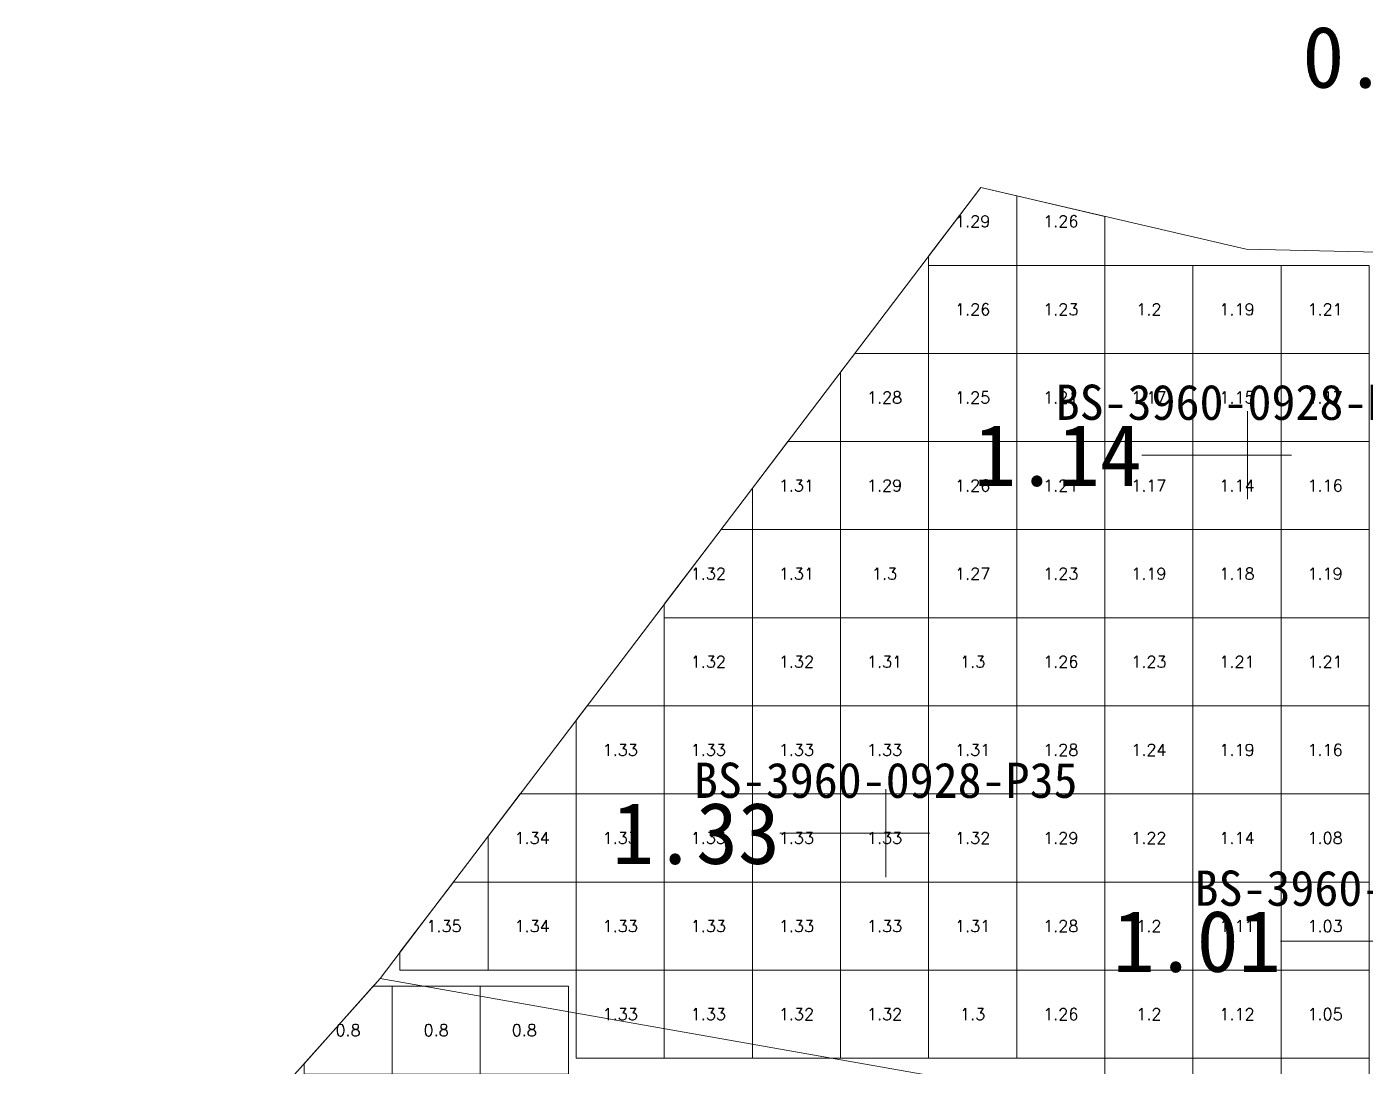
# Model space of a CAD drawing. Header units: inches. Extents: x 469907.8 to 469995.3, y 4349678 to 4349775.1.
# Drawn here: x 469933.29 to 469948.48, y 4349719.04 to 4349730.84 of the extents above; entities that cross this region are included whole.
import ezdxf
from ezdxf.enums import TextEntityAlignment as Align

# ---------------------------------------------------------------- set-up
doc = ezdxf.new("R2010")
doc.units = ezdxf.units.IN
doc.header["$MEASUREMENT"] = 0
for name, color, linetype, lineweight in [('点', 7, 'Continuous', 0), ('爆区方格网', 7, 'Continuous', 0), ('线条', 7, 'Continuous', 0), ('钻孔', 7, 'Continuous', 0)]:
    doc.layers.add(name, color=color, linetype=linetype, lineweight=lineweight)
doc.styles.add('3dmine_textStyle_1', font='txt.shx', dxfattribs={"height": 1, "bigfont": 'gbcbig.shx'})
doc.styles.add('3dmine_textStyle_2', font='', dxfattribs={"height": 1})
doc.styles.get('3dmine_textStyle_2').set_extended_font_data('SimSun-ExtB')

msp = doc.modelspace()

# ---------------------------------------------------------------- hatches: boundary and pattern name
at = {"layer": '钻孔', "linetype": 'Continuous', "lineweight": 0, "true_color": 0x0000ff, "extrusion": (0, 1, 0)}
for points in [[(-469948.142, 3950.316), (-469947.142, 3950.316), (-469947.142, 3962.316), (-469948.142, 3962.316)], [(-469944.036, 3949.527), (-469943.036, 3949.527), (-469943.036, 3962.527), (-469944.036, 3962.527)]]:
    msp.add_hatch(color=5, dxfattribs=at).paths.add_polyline_path(points, flags=0)

# ---------------------------------------------------------------- linework, layer by layer
at = {"color": 5, "linetype": 'Continuous', "lineweight": 0, "true_color": 0x0000ff, "elevation": 3955.86}
msp.add_lwpolyline([(469949.95, 4349717.992), (469950.845, 4349719.806), (469953.891, 4349722.129), (469956.445, 4349722.057), (469961.391, 4349721.487), (469964.526, 4349721.744), (469965.712, 4349724.137), (469962.689, 4349725.609), (469959.592, 4349726.619), (469957.402, 4349726.644), (469954.584, 4349724.279), (469949.263, 4349722.744), (469948.981, 4349725.154), (469949.457, 4349728.261), (469947.128, 4349728.315), (469944.115, 4349729.015), (469937.297, 4349720.036), (469944.819, 4349718.71), (469949.95, 4349717.992), (469949.95, 4349717.992)], dxfattribs=at)
at = {"color": 4, "linetype": 'Continuous', "lineweight": 0, "true_color": 0x00ffff, "elevation": 3955.86}
msp.add_lwpolyline([(469949.95, 4349717.992), (469944.819, 4349718.71), (469937.297, 4349720.036), (469933.287, 4349715.542), (469935.421, 4349715.171), (469940.333, 4349714.551), (469942.841, 4349711.96), (469942.57, 4349710.886), (469942.765, 4349708.744), (469945.608, 4349708.656), (469947.703, 4349710.328), (469951.224, 4349713.007)], dxfattribs=at)
at = {"layer": '点', "color": 138, "linetype": 'Continuous', "lineweight": 0, "true_color": 0x004c4c}
for points, elevation in [([(469947.142, 4349725.478), (469947.142, 4349726.478)], 3962.316), ([(469947.642, 4349725.978), (469946.642, 4349725.978)], 3962.316), ([(469943.036, 4349721.187), (469943.036, 4349722.187)], 3962.527), ([(469943.536, 4349721.687), (469942.536, 4349721.687)], 3962.527), ([(469949.218, 4349720.462), (469948.218, 4349720.462)], 3962.595)]:
    msp.add_lwpolyline(points, dxfattribs=dict(at, elevation=elevation))
at = {"layer": '爆区方格网', "color": 5, "linetype": 'Continuous', "lineweight": 0, "true_color": 0x0000ff, "elevation": 3962.595}
for points in [[(469944.523, 4349728.92), (469944.523, 4349728.132), (469943.523, 4349728.132), (469943.523, 4349728.235), (469944.115, 4349729.015), (469944.523, 4349728.92)], [(469945.523, 4349728.688), (469945.523, 4349728.132), (469944.523, 4349728.132), (469944.523, 4349728.92), (469945.523, 4349728.688)], [(469944.523, 4349727.132), (469943.523, 4349727.132), (469943.523, 4349728.132), (469944.523, 4349728.132), (469944.523, 4349727.132)], [(469945.523, 4349727.132), (469944.523, 4349727.132), (469944.523, 4349728.132), (469945.523, 4349728.132), (469945.523, 4349727.132)], [(469946.523, 4349727.132), (469945.523, 4349727.132), (469945.523, 4349728.132), (469946.523, 4349728.132), (469946.523, 4349727.132)], [(469947.523, 4349727.132), (469946.523, 4349727.132), (469946.523, 4349728.132), (469947.523, 4349728.132), (469947.523, 4349727.132)], [(469948.523, 4349727.132), (469947.523, 4349727.132), (469947.523, 4349728.132), (469948.523, 4349728.132), (469948.523, 4349727.132)], [(469943.523, 4349726.132), (469942.523, 4349726.132), (469942.523, 4349726.919), (469942.685, 4349727.132), (469943.523, 4349727.132), (469943.523, 4349726.132)], [(469944.523, 4349726.132), (469943.523, 4349726.132), (469943.523, 4349727.132), (469944.523, 4349727.132), (469944.523, 4349726.132)], [(469945.523, 4349726.132), (469944.523, 4349726.132), (469944.523, 4349727.132), (469945.523, 4349727.132), (469945.523, 4349726.132)], [(469946.523, 4349726.132), (469945.523, 4349726.132), (469945.523, 4349727.132), (469946.523, 4349727.132), (469946.523, 4349726.132)], [(469947.523, 4349726.132), (469946.523, 4349726.132), (469946.523, 4349727.132), (469947.523, 4349727.132), (469947.523, 4349726.132)], [(469948.523, 4349726.132), (469947.523, 4349726.132), (469947.523, 4349727.132), (469948.523, 4349727.132), (469948.523, 4349726.132)], [(469942.523, 4349725.132), (469941.523, 4349725.132), (469941.523, 4349725.602), (469941.926, 4349726.132), (469942.523, 4349726.132), (469942.523, 4349725.132)], [(469943.523, 4349725.132), (469942.523, 4349725.132), (469942.523, 4349726.132), (469943.523, 4349726.132), (469943.523, 4349725.132)], [(469944.523, 4349725.132), (469943.523, 4349725.132), (469943.523, 4349726.132), (469944.523, 4349726.132), (469944.523, 4349725.132)], [(469945.523, 4349725.132), (469944.523, 4349725.132), (469944.523, 4349726.132), (469945.523, 4349726.132), (469945.523, 4349725.132)], [(469946.523, 4349725.132), (469945.523, 4349725.132), (469945.523, 4349726.132), (469946.523, 4349726.132), (469946.523, 4349725.132)], [(469947.523, 4349725.132), (469946.523, 4349725.132), (469946.523, 4349726.132), (469947.523, 4349726.132), (469947.523, 4349725.132)], [(469948.523, 4349725.132), (469947.523, 4349725.132), (469947.523, 4349726.132), (469948.523, 4349726.132), (469948.523, 4349725.132)], [(469941.523, 4349724.132), (469940.523, 4349724.132), (469940.523, 4349724.285), (469941.167, 4349725.132), (469941.523, 4349725.132), (469941.523, 4349724.132)], [(469942.523, 4349724.132), (469941.523, 4349724.132), (469941.523, 4349725.132), (469942.523, 4349725.132), (469942.523, 4349724.132)], [(469943.523, 4349724.132), (469942.523, 4349724.132), (469942.523, 4349725.132), (469943.523, 4349725.132), (469943.523, 4349724.132)], [(469944.523, 4349724.132), (469943.523, 4349724.132), (469943.523, 4349725.132), (469944.523, 4349725.132), (469944.523, 4349724.132)], [(469945.523, 4349724.132), (469944.523, 4349724.132), (469944.523, 4349725.132), (469945.523, 4349725.132), (469945.523, 4349724.132)], [(469946.523, 4349724.132), (469945.523, 4349724.132), (469945.523, 4349725.132), (469946.523, 4349725.132), (469946.523, 4349724.132)], [(469947.523, 4349724.132), (469946.523, 4349724.132), (469946.523, 4349725.132), (469947.523, 4349725.132), (469947.523, 4349724.132)], [(469948.523, 4349724.132), (469947.523, 4349724.132), (469947.523, 4349725.132), (469948.523, 4349725.132), (469948.523, 4349724.132)], [(469941.523, 4349723.132), (469940.523, 4349723.132), (469940.523, 4349724.132), (469941.523, 4349724.132), (469941.523, 4349723.132)], [(469942.523, 4349723.132), (469941.523, 4349723.132), (469941.523, 4349724.132), (469942.523, 4349724.132), (469942.523, 4349723.132)], [(469943.523, 4349723.132), (469942.523, 4349723.132), (469942.523, 4349724.132), (469943.523, 4349724.132), (469943.523, 4349723.132)], [(469944.523, 4349723.132), (469943.523, 4349723.132), (469943.523, 4349724.132), (469944.523, 4349724.132), (469944.523, 4349723.132)], [(469945.523, 4349723.132), (469944.523, 4349723.132), (469944.523, 4349724.132), (469945.523, 4349724.132), (469945.523, 4349723.132)], [(469946.523, 4349723.132), (469945.523, 4349723.132), (469945.523, 4349724.132), (469946.523, 4349724.132), (469946.523, 4349723.132)], [(469947.523, 4349723.132), (469946.523, 4349723.132), (469946.523, 4349724.132), (469947.523, 4349724.132), (469947.523, 4349723.132)], [(469948.523, 4349723.132), (469947.523, 4349723.132), (469947.523, 4349724.132), (469948.523, 4349724.132), (469948.523, 4349723.132)], [(469940.523, 4349722.132), (469939.523, 4349722.132), (469939.523, 4349722.968), (469939.648, 4349723.132), (469940.523, 4349723.132), (469940.523, 4349722.132)], [(469941.523, 4349722.132), (469940.523, 4349722.132), (469940.523, 4349723.132), (469941.523, 4349723.132), (469941.523, 4349722.132)], [(469942.523, 4349722.132), (469941.523, 4349722.132), (469941.523, 4349723.132), (469942.523, 4349723.132), (469942.523, 4349722.132)], [(469943.523, 4349722.132), (469942.523, 4349722.132), (469942.523, 4349723.132), (469943.523, 4349723.132), (469943.523, 4349722.132)], [(469944.523, 4349722.132), (469943.523, 4349722.132), (469943.523, 4349723.132), (469944.523, 4349723.132), (469944.523, 4349722.132)], [(469945.523, 4349722.132), (469944.523, 4349722.132), (469944.523, 4349723.132), (469945.523, 4349723.132), (469945.523, 4349722.132)], [(469946.523, 4349722.132), (469945.523, 4349722.132), (469945.523, 4349723.132), (469946.523, 4349723.132), (469946.523, 4349722.132)], [(469947.523, 4349722.132), (469946.523, 4349722.132), (469946.523, 4349723.132), (469947.523, 4349723.132), (469947.523, 4349722.132)], [(469948.523, 4349722.132), (469947.523, 4349722.132), (469947.523, 4349723.132), (469948.523, 4349723.132), (469948.523, 4349722.132)], [(469939.523, 4349721.132), (469938.523, 4349721.132), (469938.523, 4349721.651), (469938.888, 4349722.132), (469939.523, 4349722.132), (469939.523, 4349721.132)], [(469940.523, 4349721.132), (469939.523, 4349721.132), (469939.523, 4349722.132), (469940.523, 4349722.132), (469940.523, 4349721.132)], [(469941.523, 4349721.132), (469940.523, 4349721.132), (469940.523, 4349722.132), (469941.523, 4349722.132), (469941.523, 4349721.132)], [(469942.523, 4349721.132), (469941.523, 4349721.132), (469941.523, 4349722.132), (469942.523, 4349722.132), (469942.523, 4349721.132)], [(469943.523, 4349721.132), (469942.523, 4349721.132), (469942.523, 4349722.132), (469943.523, 4349722.132), (469943.523, 4349721.132)], [(469944.523, 4349721.132), (469943.523, 4349721.132), (469943.523, 4349722.132), (469944.523, 4349722.132), (469944.523, 4349721.132)], [(469945.523, 4349721.132), (469944.523, 4349721.132), (469944.523, 4349722.132), (469945.523, 4349722.132), (469945.523, 4349721.132)], [(469946.523, 4349721.132), (469945.523, 4349721.132), (469945.523, 4349722.132), (469946.523, 4349722.132), (469946.523, 4349721.132)], [(469947.523, 4349721.132), (469946.523, 4349721.132), (469946.523, 4349722.132), (469947.523, 4349722.132), (469947.523, 4349721.132)], [(469948.523, 4349721.132), (469947.523, 4349721.132), (469947.523, 4349722.132), (469948.523, 4349722.132), (469948.523, 4349721.132)], [(469938.523, 4349720.132), (469937.523, 4349720.132), (469937.523, 4349720.335), (469938.129, 4349721.132), (469938.523, 4349721.132), (469938.523, 4349720.132)], [(469939.523, 4349720.132), (469938.523, 4349720.132), (469938.523, 4349721.132), (469939.523, 4349721.132), (469939.523, 4349720.132)], [(469940.523, 4349720.132), (469939.523, 4349720.132), (469939.523, 4349721.132), (469940.523, 4349721.132), (469940.523, 4349720.132)], [(469941.523, 4349720.132), (469940.523, 4349720.132), (469940.523, 4349721.132), (469941.523, 4349721.132), (469941.523, 4349720.132)], [(469942.523, 4349720.132), (469941.523, 4349720.132), (469941.523, 4349721.132), (469942.523, 4349721.132), (469942.523, 4349720.132)], [(469943.523, 4349720.132), (469942.523, 4349720.132), (469942.523, 4349721.132), (469943.523, 4349721.132), (469943.523, 4349720.132)], [(469944.523, 4349720.132), (469943.523, 4349720.132), (469943.523, 4349721.132), (469944.523, 4349721.132), (469944.523, 4349720.132)], [(469945.523, 4349720.132), (469944.523, 4349720.132), (469944.523, 4349721.132), (469945.523, 4349721.132), (469945.523, 4349720.132)], [(469946.523, 4349720.132), (469945.523, 4349720.132), (469945.523, 4349721.132), (469946.523, 4349721.132), (469946.523, 4349720.132)], [(469947.523, 4349720.132), (469946.523, 4349720.132), (469946.523, 4349721.132), (469947.523, 4349721.132), (469947.523, 4349720.132)], [(469948.523, 4349720.132), (469947.523, 4349720.132), (469947.523, 4349721.132), (469948.523, 4349721.132), (469948.523, 4349720.132)], [(469940.523, 4349719.132), (469939.523, 4349719.132), (469939.523, 4349720.132), (469940.523, 4349720.132), (469940.523, 4349719.132)], [(469941.523, 4349719.132), (469940.523, 4349719.132), (469940.523, 4349720.132), (469941.523, 4349720.132), (469941.523, 4349719.132)], [(469942.523, 4349719.132), (469941.523, 4349719.132), (469941.523, 4349720.132), (469942.523, 4349720.132), (469942.523, 4349719.132)], [(469943.523, 4349719.132), (469942.523, 4349719.132), (469942.523, 4349720.132), (469943.523, 4349720.132), (469943.523, 4349719.132)], [(469944.523, 4349719.132), (469943.523, 4349719.132), (469943.523, 4349720.132), (469944.523, 4349720.132), (469944.523, 4349719.132)], [(469945.523, 4349719.132), (469944.523, 4349719.132), (469944.523, 4349720.132), (469945.523, 4349720.132), (469945.523, 4349719.132)], [(469946.523, 4349719.132), (469945.523, 4349719.132), (469945.523, 4349720.132), (469946.523, 4349720.132), (469946.523, 4349719.132)], [(469947.523, 4349719.132), (469946.523, 4349719.132), (469946.523, 4349720.132), (469947.523, 4349720.132), (469947.523, 4349719.132)], [(469948.523, 4349719.132), (469947.523, 4349719.132), (469947.523, 4349720.132), (469948.523, 4349720.132), (469948.523, 4349719.132)], [(469946.523, 4349718.132), (469945.523, 4349718.132), (469945.523, 4349719.132), (469946.523, 4349719.132), (469946.523, 4349718.132)], [(469947.523, 4349718.132), (469946.523, 4349718.132), (469946.523, 4349719.132), (469947.523, 4349719.132), (469947.523, 4349718.132)], [(469948.523, 4349718.132), (469947.523, 4349718.132), (469947.523, 4349719.132), (469948.523, 4349719.132), (469948.523, 4349718.132)]]:
    msp.add_lwpolyline(points, dxfattribs=at)
at = {"layer": '爆区方格网', "color": 131, "linetype": 'Continuous', "lineweight": 0, "true_color": 0x80ffff, "elevation": 3963.027}
for points in [[(469937.434, 4349718.95), (469936.434, 4349718.95), (469936.434, 4349719.069), (469937.22, 4349719.95), (469937.434, 4349719.95), (469937.434, 4349718.95)], [(469938.434, 4349718.95), (469937.434, 4349718.95), (469937.434, 4349719.95), (469938.434, 4349719.95), (469938.434, 4349718.95)], [(469939.434, 4349718.95), (469938.434, 4349718.95), (469938.434, 4349719.95), (469939.434, 4349719.95), (469939.434, 4349718.95)]]:
    msp.add_lwpolyline(points, dxfattribs=at)
at = {"layer": '线条', "color": 138, "linetype": 'Continuous', "lineweight": 0, "true_color": 0x004c4c}
for points, elevation in [([(469947.142, 4349725.978), (469947.142, 4349725.978), (469947.142, 4349725.978)], 3962.316), ([(469943.036, 4349721.687), (469943.036, 4349721.687), (469943.036, 4349721.687)], 3962.527)]:
    msp.add_lwpolyline(points, dxfattribs=dict(at, elevation=elevation))
at = {"layer": '钻孔', "color": 5, "linetype": 'Continuous', "lineweight": 0, "true_color": 0x0000ff}
for points, elevation in [([(469947.142, 4349725.978), (469945.942, 4349725.978)], 3962.316), ([(469947.142, 4349725.978), (469945.942, 4349725.978)], 3950.316), ([(469943.036, 4349721.687), (469941.836, 4349721.687)], 3962.527), ([(469943.036, 4349721.687), (469941.836, 4349721.687)], 3949.527), ([(469948.718, 4349720.462), (469947.518, 4349720.462)], 3962.595), ([(469948.718, 4349720.462), (469947.518, 4349720.462)], 3949.595)]:
    msp.add_lwpolyline(points, dxfattribs=dict(at, elevation=elevation))

# ---------------------------------------------------------------- texts
at = {"color": 5, "linetype": 'Continuous', "lineweight": 0, "true_color": 0x0000ff, "style": '3dmine_textStyle_1'}
for s, p in [('1.29', (469944.023, 4349728.632, 3962.595)), ('1.26', (469945.023, 4349728.632, 3962.595)), ('1.26', (469944.023, 4349727.632, 3962.595)), ('1.23', (469945.023, 4349727.632, 3962.595)), ('1.2', (469946.023, 4349727.632, 3962.595)), ('1.19', (469947.023, 4349727.632, 3962.595)), ('1.21', (469948.023, 4349727.632, 3962.595)), ('1.28', (469943.023, 4349726.632, 3962.595)), ('1.25', (469944.023, 4349726.632, 3962.595)), ('1.21', (469945.023, 4349726.632, 3962.595)), ('1.17', (469946.023, 4349726.632, 3962.595)), ('1.15', (469947.023, 4349726.632, 3962.595)), ('1.17', (469948.023, 4349726.632, 3962.595)), ('1.31', (469942.023, 4349725.632, 3962.595)), ('1.29', (469943.023, 4349725.632, 3962.595)), ('1.26', (469944.023, 4349725.632, 3962.595)), ('1.21', (469945.023, 4349725.632, 3962.595)), ('1.17', (469946.023, 4349725.632, 3962.595)), ('1.14', (469947.023, 4349725.632, 3962.595)), ('1.16', (469948.023, 4349725.632, 3962.595)), ('1.32', (469941.023, 4349724.632, 3962.595)), ('1.31', (469942.023, 4349724.632, 3962.595)), ('1.3', (469943.023, 4349724.632, 3962.595)), ('1.27', (469944.023, 4349724.632, 3962.595)), ('1.23', (469945.023, 4349724.632, 3962.595)), ('1.19', (469946.023, 4349724.632, 3962.595)), ('1.18', (469947.023, 4349724.632, 3962.595)), ('1.19', (469948.023, 4349724.632, 3962.595)), ('1.32', (469941.023, 4349723.632, 3962.595)), ('1.32', (469942.023, 4349723.632, 3962.595)), ('1.31', (469943.023, 4349723.632, 3962.595)), ('1.3', (469944.023, 4349723.632, 3962.595)), ('1.26', (469945.023, 4349723.632, 3962.595)), ('1.23', (469946.023, 4349723.632, 3962.595)), ('1.21', (469947.023, 4349723.632, 3962.595)), ('1.21', (469948.023, 4349723.632, 3962.595)), ('1.33', (469940.023, 4349722.632, 3962.595)), ('1.33', (469941.023, 4349722.632, 3962.595)), ('1.33', (469942.023, 4349722.632, 3962.595)), ('1.33', (469943.023, 4349722.632, 3962.595)), ('1.31', (469944.023, 4349722.632, 3962.595)), ('1.28', (469945.023, 4349722.632, 3962.595)), ('1.24', (469946.023, 4349722.632, 3962.595)), ('1.19', (469947.023, 4349722.632, 3962.595)), ('1.16', (469948.023, 4349722.632, 3962.595)), ('1.34', (469939.023, 4349721.632, 3962.595)), ('1.33', (469940.023, 4349721.632, 3962.595)), ('1.33', (469941.023, 4349721.632, 3962.595)), ('1.33', (469942.023, 4349721.632, 3962.595)), ('1.33', (469943.023, 4349721.632, 3962.595)), ('1.32', (469944.023, 4349721.632, 3962.595)), ('1.29', (469945.023, 4349721.632, 3962.595)), ('1.22', (469946.023, 4349721.632, 3962.595)), ('1.14', (469947.023, 4349721.632, 3962.595)), ('1.08', (469948.023, 4349721.632, 3962.595)), ('1.35', (469938.023, 4349720.632, 3962.595)), ('1.34', (469939.023, 4349720.632, 3962.595)), ('1.33', (469940.023, 4349720.632, 3962.595)), ('1.33', (469941.023, 4349720.632, 3962.595)), ('1.33', (469942.023, 4349720.632, 3962.595)), ('1.33', (469943.023, 4349720.632, 3962.595)), ('1.31', (469944.023, 4349720.632, 3962.595)), ('1.28', (469945.023, 4349720.632, 3962.595)), ('1.2', (469946.023, 4349720.632, 3962.595)), ('1.11', (469947.023, 4349720.632, 3962.595)), ('1.03', (469948.023, 4349720.632, 3962.595)), ('1.33', (469940.023, 4349719.632, 3962.595)), ('1.33', (469941.023, 4349719.632, 3962.595)), ('1.32', (469942.023, 4349719.632, 3962.595)), ('1.32', (469943.023, 4349719.632, 3962.595)), ('1.3', (469944.023, 4349719.632, 3962.595)), ('1.26', (469945.023, 4349719.632, 3962.595)), ('1.2', (469946.023, 4349719.632, 3962.595)), ('1.12', (469947.023, 4349719.632, 3962.595)), ('1.05', (469948.023, 4349719.632, 3962.595))]:
    msp.add_text(s, height=0.1333, dxfattribs=at).set_placement(p, align=Align.MIDDLE_CENTER)
at = {"color": 131, "linetype": 'Continuous', "lineweight": 0, "true_color": 0x80ffff, "style": '3dmine_textStyle_1'}
for p in [(469936.934, 4349719.45, 3963.027), (469937.934, 4349719.45, 3963.027), (469938.934, 4349719.45, 3963.027)]:
    msp.add_text('0.8', height=0.1333, dxfattribs=at).set_placement(p, align=Align.MIDDLE_CENTER)
at = {"layer": '钻孔', "color": 8, "linetype": 'Continuous', "lineweight": 0, "true_color": 0x808080, "style": '3dmine_textStyle_2'}
msp.add_text('0.25', height=0.7, dxfattribs=at).set_placement((469949.67, 4349730.498, 3956.004), align=Align.MIDDLE_RIGHT)
at = {"layer": '钻孔', "color": 138, "linetype": 'Continuous', "lineweight": 0, "true_color": 0x004c4c, "style": '3dmine_textStyle_2'}
for s, p in [('BS-3960-0928-P34', (469947.142, 4349726.378, 3962.316)), ('BS-3960-0928-P35', (469943.036, 4349722.087, 3962.527)), ('BS-3960-0928-P36', (469948.718, 4349720.862, 3962.595))]:
    msp.add_text(s, height=0.4, dxfattribs=at).set_placement(p, align=Align.CENTER)
at = {"layer": '钻孔', "color": 5, "linetype": 'Continuous', "lineweight": 0, "true_color": 0x0000ff, "style": '3dmine_textStyle_2'}
for s, p in [('1.14', (469945.942, 4349725.978, 3956.316)), ('1.33', (469941.836, 4349721.687, 3956.027)), ('1.01', (469947.518, 4349720.462, 3956.095))]:
    msp.add_text(s, height=0.7, dxfattribs=at).set_placement(p, align=Align.MIDDLE_RIGHT)

doc.saveas('drawing.dxf')
